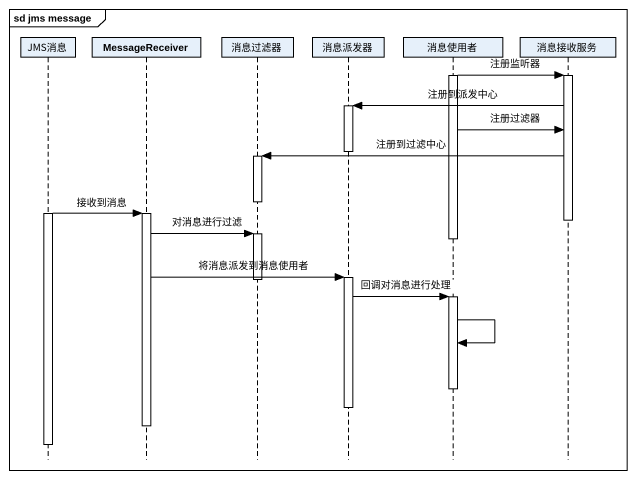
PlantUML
@startuml
mainframe sd jms message
hide footbox
participant JMS消息
participant MessageReceiver
participant 消息过滤器
participant 消息派发器
participant 消息使用者
participant 消息接收服务

activate 消息使用者
消息使用者 -> 消息接收服务 : 注册监听器
activate 消息接收服务
消息接收服务 -> 消息派发器 : 注册到派发中心
activate 消息派发器
消息使用者 -> 消息接收服务 : 注册过滤器
deactivate 消息派发器
消息接收服务 -> 消息过滤器 : 注册到过滤中心
activate 消息过滤器
deactivate 消息过滤器
activate JMS消息
JMS消息 -> MessageReceiver : 接收到消息
activate MessageReceiver
deactivate 消息接收服务
MessageReceiver -> 消息过滤器 : 对消息进行过滤
activate 消息过滤器
deactivate 消息使用者
MessageReceiver -> 消息派发器 : 将消息派发到消息使用者
activate 消息派发器
deactivate 消息过滤器
消息派发器 -> 消息使用者 : 回调对消息进行处理
activate 消息使用者
消息使用者 -> 消息使用者
deactivate 消息使用者
deactivate 消息派发器
deactivate MessageReceiver
deactivate JMS消息
@enduml
